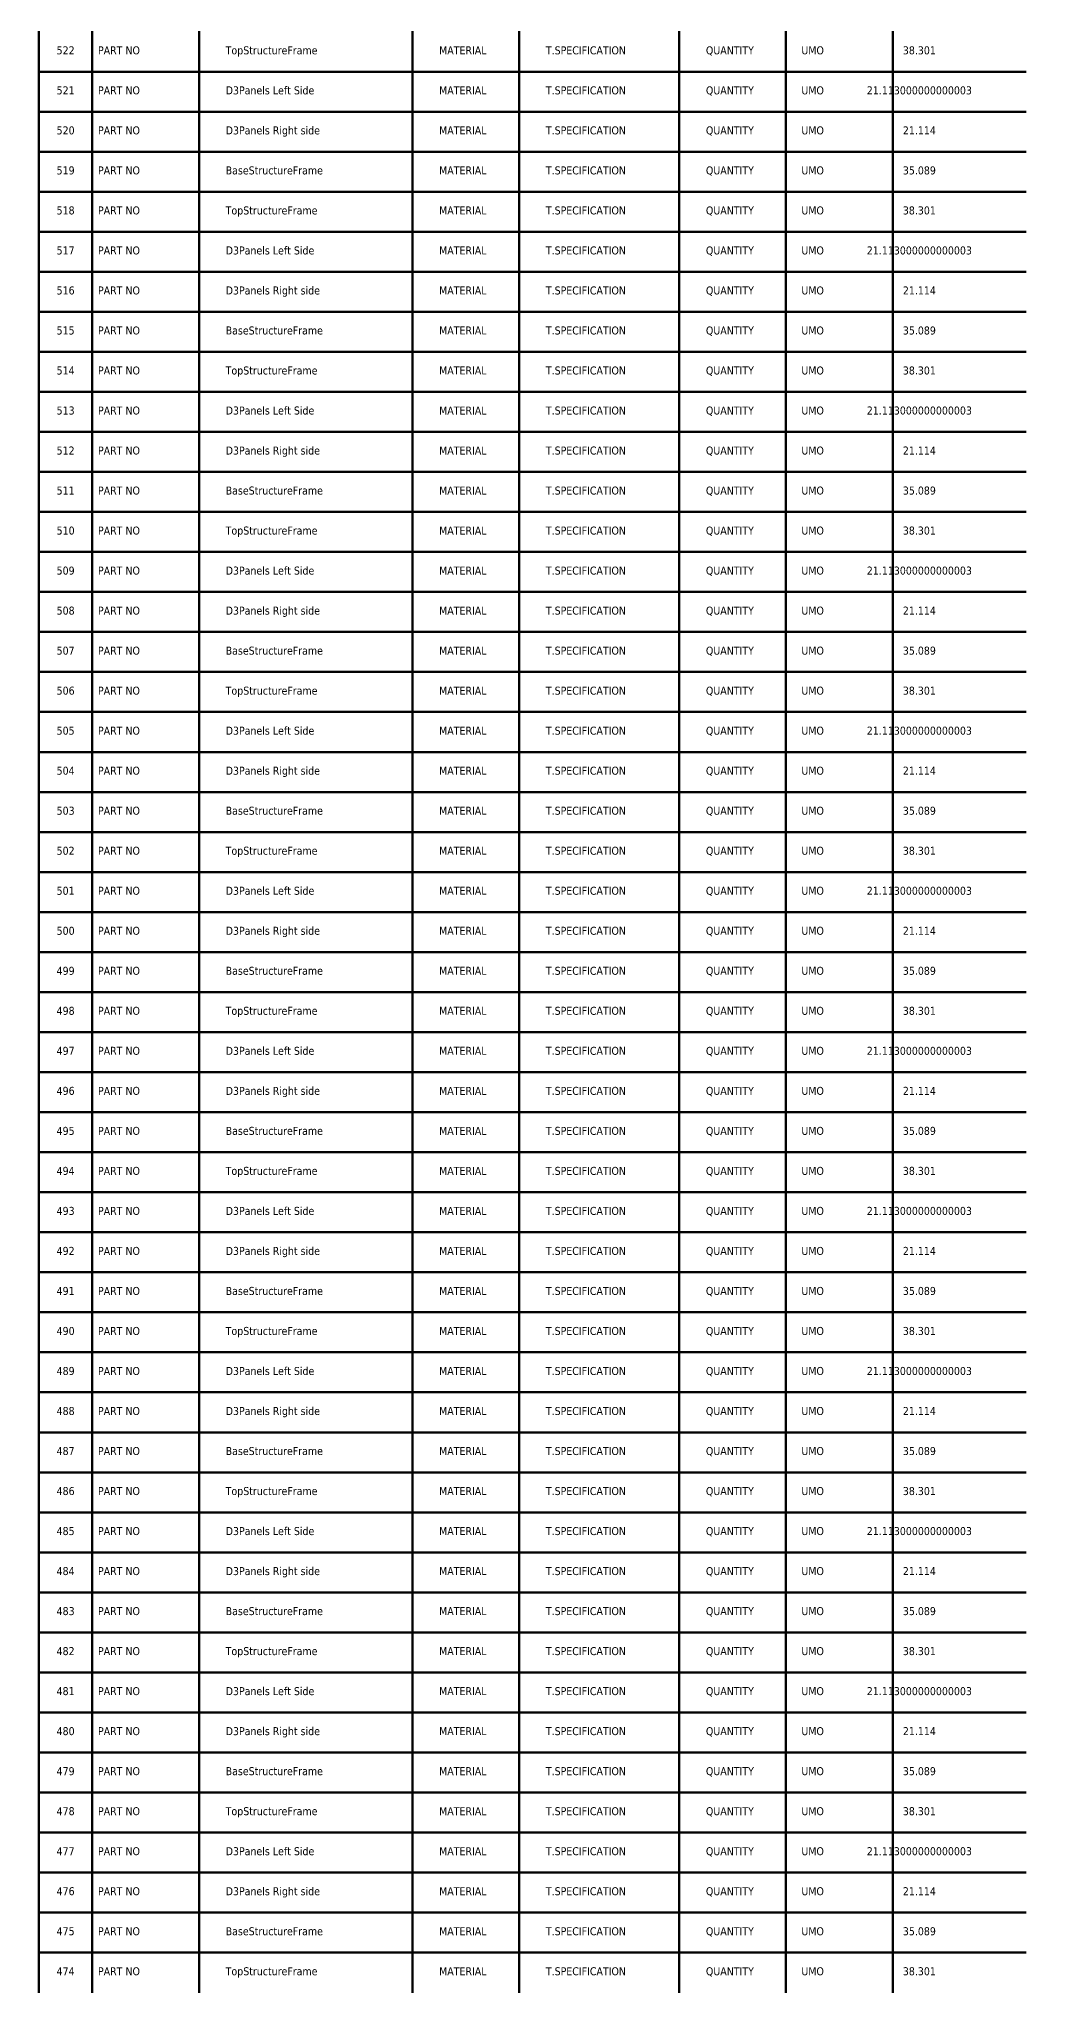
# Model space of a CAD drawing. Header units: metres. Extents: x 849 to 1219, y 30 to 11620.
# Drawn here: x 849 to 1219, y 7273 to 8002 of the extents above; entities that cross this region are included whole.
import ezdxf
from ezdxf.enums import TextEntityAlignment as Align

# ---------------------------------------------------------------- set-up
doc = ezdxf.new("R2010")
doc.units = ezdxf.units.M
doc.layers.add('Default', color=7, linetype='Continuous', lineweight=50, true_color=0x000000)
doc.styles.add('Default', font='tahoma.ttf')

msp = doc.modelspace()

# ---------------------------------------------------------------- linework, layer by layer
at = {"layer": 'Default'}
for p, q in [((849, 160), (849, 11620)), ((869, 11620), (869, 160)), ((909, 11620), (909, 160)), ((989, 11620), (989, 160)), ((1029, 11620), (1029, 160)), ((1089, 11620), (1089, 160)), ((1129, 11620), (1129, 160)), ((1169, 11620), (1169, 160)), ((849, 7990), (1219, 7990)), ((849, 7975), (1219, 7975)), ((849, 7960), (1219, 7960)), ((849, 7945), (1219, 7945)), ((849, 7930), (1219, 7930)), ((849, 7915), (1219, 7915)), ((849, 7900), (1219, 7900)), ((849, 7885), (1219, 7885)), ((849, 7870), (1219, 7870)), ((849, 7855), (1219, 7855)), ((849, 7840), (1219, 7840)), ((849, 7825), (1219, 7825)), ((849, 7810), (1219, 7810)), ((849, 7795), (1219, 7795)), ((849, 7780), (1219, 7780)), ((849, 7765), (1219, 7765)), ((849, 7750), (1219, 7750)), ((849, 7735), (1219, 7735)), ((849, 7720), (1219, 7720)), ((849, 7705), (1219, 7705)), ((849, 7690), (1219, 7690)), ((849, 7675), (1219, 7675)), ((849, 7660), (1219, 7660)), ((849, 7645), (1219, 7645)), ((849, 7630), (1219, 7630)), ((849, 7615), (1219, 7615)), ((849, 7600), (1219, 7600)), ((849, 7585), (1219, 7585)), ((849, 7570), (1219, 7570)), ((849, 7555), (1219, 7555)), ((849, 7540), (1219, 7540)), ((849, 7525), (1219, 7525)), ((849, 7510), (1219, 7510)), ((849, 7495), (1219, 7495)), ((849, 7480), (1219, 7480)), ((849, 7465), (1219, 7465)), ((849, 7450), (1219, 7450)), ((849, 7435), (1219, 7435)), ((849, 7420), (1219, 7420)), ((849, 7405), (1219, 7405)), ((849, 7390), (1219, 7390)), ((849, 7375), (1219, 7375)), ((849, 7360), (1219, 7360)), ((849, 7345), (1219, 7345)), ((849, 7330), (1219, 7330)), ((849, 7315), (1219, 7315)), ((849, 7300), (1219, 7300)), ((849, 7285), (1219, 7285))]:
    msp.add_line(p, q, dxfattribs=at)

# ---------------------------------------------------------------- texts
at = {"layer": 'Default', "style": 'Default'}
for s, p in [('522', (859, 7998)), ('PART NO', (879, 7998)), ('UMO', (1139, 7998)), ('38.301', (1179, 7998)), ('521', (859, 7983)), ('PART NO', (879, 7983)), ('UMO', (1139, 7983)), ('21.113000000000003', (1179, 7983)), ('520', (859, 7968)), ('PART NO', (879, 7968)), ('UMO', (1139, 7968)), ('21.114', (1179, 7968)), ('519', (859, 7953)), ('PART NO', (879, 7953)), ('UMO', (1139, 7953)), ('35.089', (1179, 7953)), ('518', (859, 7938)), ('PART NO', (879, 7938)), ('UMO', (1139, 7938)), ('38.301', (1179, 7938)), ('517', (859, 7923)), ('PART NO', (879, 7923)), ('UMO', (1139, 7923)), ('21.113000000000003', (1179, 7923)), ('516', (859, 7908)), ('PART NO', (879, 7908)), ('UMO', (1139, 7908)), ('21.114', (1179, 7908)), ('515', (859, 7893)), ('PART NO', (879, 7893)), ('UMO', (1139, 7893)), ('35.089', (1179, 7893)), ('514', (859, 7878)), ('PART NO', (879, 7878)), ('UMO', (1139, 7878)), ('38.301', (1179, 7878)), ('513', (859, 7863)), ('PART NO', (879, 7863)), ('UMO', (1139, 7863)), ('21.113000000000003', (1179, 7863)), ('512', (859, 7848)), ('PART NO', (879, 7848)), ('UMO', (1139, 7848)), ('21.114', (1179, 7848)), ('511', (859, 7833)), ('PART NO', (879, 7833)), ('UMO', (1139, 7833)), ('35.089', (1179, 7833)), ('510', (859, 7818)), ('PART NO', (879, 7818)), ('UMO', (1139, 7818)), ('38.301', (1179, 7818)), ('509', (859, 7803)), ('PART NO', (879, 7803)), ('UMO', (1139, 7803)), ('21.113000000000003', (1179, 7803)), ('508', (859, 7788)), ('PART NO', (879, 7788)), ('UMO', (1139, 7788)), ('21.114', (1179, 7788)), ('507', (859, 7773)), ('PART NO', (879, 7773)), ('UMO', (1139, 7773)), ('35.089', (1179, 7773)), ('506', (859, 7758)), ('PART NO', (879, 7758)), ('UMO', (1139, 7758)), ('38.301', (1179, 7758)), ('505', (859, 7743)), ('PART NO', (879, 7743)), ('UMO', (1139, 7743)), ('21.113000000000003', (1179, 7743)), ('504', (859, 7728)), ('PART NO', (879, 7728)), ('UMO', (1139, 7728)), ('21.114', (1179, 7728)), ('503', (859, 7713)), ('PART NO', (879, 7713)), ('UMO', (1139, 7713)), ('35.089', (1179, 7713)), ('502', (859, 7698)), ('PART NO', (879, 7698)), ('UMO', (1139, 7698)), ('38.301', (1179, 7698)), ('501', (859, 7683)), ('PART NO', (879, 7683)), ('UMO', (1139, 7683)), ('21.113000000000003', (1179, 7683)), ('500', (859, 7668)), ('PART NO', (879, 7668)), ('UMO', (1139, 7668)), ('21.114', (1179, 7668)), ('499', (859, 7653)), ('PART NO', (879, 7653)), ('UMO', (1139, 7653)), ('35.089', (1179, 7653)), ('498', (859, 7638)), ('PART NO', (879, 7638)), ('UMO', (1139, 7638)), ('38.301', (1179, 7638)), ('497', (859, 7623)), ('PART NO', (879, 7623)), ('UMO', (1139, 7623)), ('21.113000000000003', (1179, 7623)), ('496', (859, 7608)), ('PART NO', (879, 7608)), ('UMO', (1139, 7608)), ('21.114', (1179, 7608)), ('495', (859, 7593)), ('PART NO', (879, 7593)), ('UMO', (1139, 7593)), ('35.089', (1179, 7593)), ('494', (859, 7578)), ('PART NO', (879, 7578)), ('UMO', (1139, 7578)), ('38.301', (1179, 7578)), ('493', (859, 7563)), ('PART NO', (879, 7563)), ('UMO', (1139, 7563)), ('21.113000000000003', (1179, 7563)), ('492', (859, 7548)), ('PART NO', (879, 7548)), ('UMO', (1139, 7548)), ('21.114', (1179, 7548)), ('491', (859, 7533)), ('PART NO', (879, 7533)), ('UMO', (1139, 7533)), ('35.089', (1179, 7533)), ('490', (859, 7518)), ('PART NO', (879, 7518)), ('UMO', (1139, 7518)), ('38.301', (1179, 7518)), ('489', (859, 7503)), ('PART NO', (879, 7503)), ('UMO', (1139, 7503)), ('21.113000000000003', (1179, 7503)), ('488', (859, 7488)), ('PART NO', (879, 7488)), ('UMO', (1139, 7488)), ('21.114', (1179, 7488)), ('487', (859, 7473)), ('PART NO', (879, 7473)), ('UMO', (1139, 7473)), ('35.089', (1179, 7473)), ('486', (859, 7458)), ('PART NO', (879, 7458)), ('UMO', (1139, 7458)), ('38.301', (1179, 7458)), ('485', (859, 7443)), ('PART NO', (879, 7443)), ('UMO', (1139, 7443)), ('21.113000000000003', (1179, 7443)), ('484', (859, 7428)), ('PART NO', (879, 7428)), ('UMO', (1139, 7428)), ('21.114', (1179, 7428)), ('483', (859, 7413)), ('PART NO', (879, 7413)), ('UMO', (1139, 7413)), ('35.089', (1179, 7413)), ('482', (859, 7398)), ('PART NO', (879, 7398)), ('UMO', (1139, 7398)), ('38.301', (1179, 7398)), ('481', (859, 7383)), ('PART NO', (879, 7383)), ('UMO', (1139, 7383)), ('21.113000000000003', (1179, 7383)), ('480', (859, 7368)), ('PART NO', (879, 7368)), ('UMO', (1139, 7368)), ('21.114', (1179, 7368)), ('479', (859, 7353)), ('PART NO', (879, 7353)), ('UMO', (1139, 7353)), ('35.089', (1179, 7353)), ('478', (859, 7338)), ('PART NO', (879, 7338)), ('UMO', (1139, 7338)), ('38.301', (1179, 7338)), ('477', (859, 7323)), ('PART NO', (879, 7323)), ('UMO', (1139, 7323)), ('21.113000000000003', (1179, 7323)), ('476', (859, 7308)), ('PART NO', (879, 7308)), ('UMO', (1139, 7308)), ('21.114', (1179, 7308)), ('PART NO', (879, 7293)), ('UMO', (1139, 7293)), ('35.089', (1179, 7293)), ('475', (859, 7293)), ('474', (859, 7278)), ('PART NO', (879, 7278)), ('UMO', (1139, 7278)), ('38.301', (1179, 7278))]:
    msp.add_text(s, height=3, dxfattribs=at).set_placement(p, align=Align.MIDDLE_CENTER)
for s, p in [('TopStructureFrame', (919, 7998)), ('MATERIAL', (999, 7998)), ('T.SPECIFICATION', (1039, 7998)), ('QUANTITY', (1099, 7998)), ('D3Panels Left Side', (919, 7983)), ('MATERIAL', (999, 7983)), ('T.SPECIFICATION', (1039, 7983)), ('QUANTITY', (1099, 7983)), ('D3Panels Right side', (919, 7968)), ('MATERIAL', (999, 7968)), ('T.SPECIFICATION', (1039, 7968)), ('QUANTITY', (1099, 7968)), ('BaseStructureFrame', (919, 7953)), ('MATERIAL', (999, 7953)), ('T.SPECIFICATION', (1039, 7953)), ('QUANTITY', (1099, 7953)), ('TopStructureFrame', (919, 7938)), ('MATERIAL', (999, 7938)), ('T.SPECIFICATION', (1039, 7938)), ('QUANTITY', (1099, 7938)), ('D3Panels Left Side', (919, 7923)), ('MATERIAL', (999, 7923)), ('T.SPECIFICATION', (1039, 7923)), ('QUANTITY', (1099, 7923)), ('D3Panels Right side', (919, 7908)), ('MATERIAL', (999, 7908)), ('T.SPECIFICATION', (1039, 7908)), ('QUANTITY', (1099, 7908)), ('BaseStructureFrame', (919, 7893)), ('MATERIAL', (999, 7893)), ('T.SPECIFICATION', (1039, 7893)), ('QUANTITY', (1099, 7893)), ('TopStructureFrame', (919, 7878)), ('MATERIAL', (999, 7878)), ('T.SPECIFICATION', (1039, 7878)), ('QUANTITY', (1099, 7878)), ('D3Panels Left Side', (919, 7863)), ('MATERIAL', (999, 7863)), ('T.SPECIFICATION', (1039, 7863)), ('QUANTITY', (1099, 7863)), ('D3Panels Right side', (919, 7848)), ('MATERIAL', (999, 7848)), ('T.SPECIFICATION', (1039, 7848)), ('QUANTITY', (1099, 7848)), ('BaseStructureFrame', (919, 7833)), ('MATERIAL', (999, 7833)), ('T.SPECIFICATION', (1039, 7833)), ('QUANTITY', (1099, 7833)), ('TopStructureFrame', (919, 7818)), ('MATERIAL', (999, 7818)), ('T.SPECIFICATION', (1039, 7818)), ('QUANTITY', (1099, 7818)), ('D3Panels Left Side', (919, 7803)), ('MATERIAL', (999, 7803)), ('T.SPECIFICATION', (1039, 7803)), ('QUANTITY', (1099, 7803)), ('D3Panels Right side', (919, 7788)), ('MATERIAL', (999, 7788)), ('T.SPECIFICATION', (1039, 7788)), ('QUANTITY', (1099, 7788)), ('BaseStructureFrame', (919, 7773)), ('MATERIAL', (999, 7773)), ('T.SPECIFICATION', (1039, 7773)), ('QUANTITY', (1099, 7773)), ('TopStructureFrame', (919, 7758)), ('MATERIAL', (999, 7758)), ('T.SPECIFICATION', (1039, 7758)), ('QUANTITY', (1099, 7758)), ('D3Panels Left Side', (919, 7743)), ('MATERIAL', (999, 7743)), ('T.SPECIFICATION', (1039, 7743)), ('QUANTITY', (1099, 7743)), ('D3Panels Right side', (919, 7728)), ('MATERIAL', (999, 7728)), ('T.SPECIFICATION', (1039, 7728)), ('QUANTITY', (1099, 7728)), ('BaseStructureFrame', (919, 7713)), ('MATERIAL', (999, 7713)), ('T.SPECIFICATION', (1039, 7713)), ('QUANTITY', (1099, 7713)), ('TopStructureFrame', (919, 7698)), ('MATERIAL', (999, 7698)), ('T.SPECIFICATION', (1039, 7698)), ('QUANTITY', (1099, 7698)), ('D3Panels Left Side', (919, 7683)), ('MATERIAL', (999, 7683)), ('T.SPECIFICATION', (1039, 7683)), ('QUANTITY', (1099, 7683)), ('D3Panels Right side', (919, 7668)), ('MATERIAL', (999, 7668)), ('T.SPECIFICATION', (1039, 7668)), ('QUANTITY', (1099, 7668)), ('BaseStructureFrame', (919, 7653)), ('MATERIAL', (999, 7653)), ('T.SPECIFICATION', (1039, 7653)), ('QUANTITY', (1099, 7653)), ('TopStructureFrame', (919, 7638)), ('MATERIAL', (999, 7638)), ('T.SPECIFICATION', (1039, 7638)), ('QUANTITY', (1099, 7638)), ('D3Panels Left Side', (919, 7623)), ('MATERIAL', (999, 7623)), ('T.SPECIFICATION', (1039, 7623)), ('QUANTITY', (1099, 7623)), ('D3Panels Right side', (919, 7608)), ('MATERIAL', (999, 7608)), ('T.SPECIFICATION', (1039, 7608)), ('QUANTITY', (1099, 7608)), ('BaseStructureFrame', (919, 7593)), ('MATERIAL', (999, 7593)), ('T.SPECIFICATION', (1039, 7593)), ('QUANTITY', (1099, 7593)), ('TopStructureFrame', (919, 7578)), ('MATERIAL', (999, 7578)), ('T.SPECIFICATION', (1039, 7578)), ('QUANTITY', (1099, 7578)), ('D3Panels Left Side', (919, 7563)), ('MATERIAL', (999, 7563)), ('T.SPECIFICATION', (1039, 7563)), ('QUANTITY', (1099, 7563)), ('D3Panels Right side', (919, 7548)), ('MATERIAL', (999, 7548)), ('T.SPECIFICATION', (1039, 7548)), ('QUANTITY', (1099, 7548)), ('BaseStructureFrame', (919, 7533)), ('MATERIAL', (999, 7533)), ('T.SPECIFICATION', (1039, 7533)), ('QUANTITY', (1099, 7533)), ('TopStructureFrame', (919, 7518)), ('MATERIAL', (999, 7518)), ('T.SPECIFICATION', (1039, 7518)), ('QUANTITY', (1099, 7518)), ('D3Panels Left Side', (919, 7503)), ('MATERIAL', (999, 7503)), ('T.SPECIFICATION', (1039, 7503)), ('QUANTITY', (1099, 7503)), ('D3Panels Right side', (919, 7488)), ('MATERIAL', (999, 7488)), ('T.SPECIFICATION', (1039, 7488)), ('QUANTITY', (1099, 7488)), ('BaseStructureFrame', (919, 7473)), ('MATERIAL', (999, 7473)), ('T.SPECIFICATION', (1039, 7473)), ('QUANTITY', (1099, 7473)), ('TopStructureFrame', (919, 7458)), ('MATERIAL', (999, 7458)), ('T.SPECIFICATION', (1039, 7458)), ('QUANTITY', (1099, 7458)), ('D3Panels Left Side', (919, 7443)), ('MATERIAL', (999, 7443)), ('T.SPECIFICATION', (1039, 7443)), ('QUANTITY', (1099, 7443)), ('D3Panels Right side', (919, 7428)), ('MATERIAL', (999, 7428)), ('T.SPECIFICATION', (1039, 7428)), ('QUANTITY', (1099, 7428)), ('BaseStructureFrame', (919, 7413)), ('MATERIAL', (999, 7413)), ('T.SPECIFICATION', (1039, 7413)), ('QUANTITY', (1099, 7413)), ('TopStructureFrame', (919, 7398)), ('MATERIAL', (999, 7398)), ('T.SPECIFICATION', (1039, 7398)), ('QUANTITY', (1099, 7398)), ('D3Panels Left Side', (919, 7383)), ('MATERIAL', (999, 7383)), ('T.SPECIFICATION', (1039, 7383)), ('QUANTITY', (1099, 7383)), ('D3Panels Right side', (919, 7368)), ('MATERIAL', (999, 7368)), ('T.SPECIFICATION', (1039, 7368)), ('QUANTITY', (1099, 7368)), ('BaseStructureFrame', (919, 7353)), ('MATERIAL', (999, 7353)), ('T.SPECIFICATION', (1039, 7353)), ('QUANTITY', (1099, 7353)), ('TopStructureFrame', (919, 7338)), ('MATERIAL', (999, 7338)), ('T.SPECIFICATION', (1039, 7338)), ('QUANTITY', (1099, 7338)), ('D3Panels Left Side', (919, 7323)), ('MATERIAL', (999, 7323)), ('T.SPECIFICATION', (1039, 7323)), ('QUANTITY', (1099, 7323)), ('D3Panels Right side', (919, 7308)), ('MATERIAL', (999, 7308)), ('T.SPECIFICATION', (1039, 7308)), ('QUANTITY', (1099, 7308)), ('BaseStructureFrame', (919, 7293)), ('T.SPECIFICATION', (1039, 7293)), ('QUANTITY', (1099, 7293)), ('MATERIAL', (999, 7293)), ('TopStructureFrame', (919, 7278)), ('MATERIAL', (999, 7278)), ('T.SPECIFICATION', (1039, 7278)), ('QUANTITY', (1099, 7278))]:
    msp.add_text(s, height=3, dxfattribs=at).set_placement(p, align=Align.MIDDLE_LEFT)

doc.saveas('drawing.dxf')
